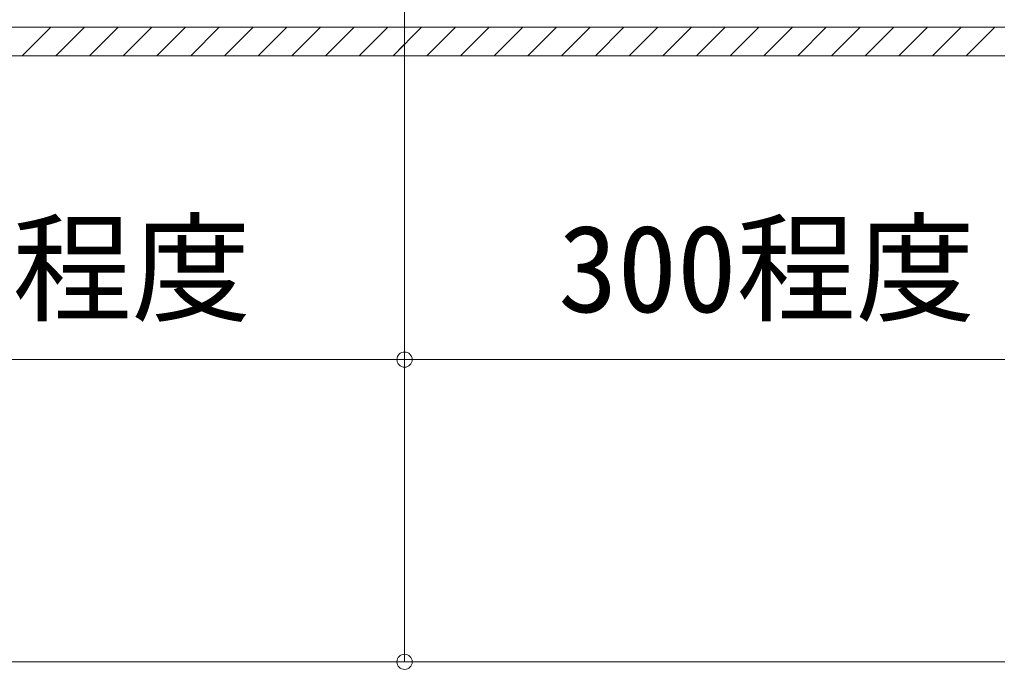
# Model space of a CAD drawing. Units: millimetres at full size, sheet at 1:20; details may follow other scales. Extents: x -4155 to 4045, y -2866 to 2834.
# Drawn here: x 1559.8 to 1969.9, y -2239.9 to -1967.4 of the extents above; entities that cross this region are included whole.
import ezdxf
from ezdxf.enums import TextEntityAlignment as Align

# ---------------------------------------------------------------- set-up
doc = ezdxf.new("R2010")
doc.units = ezdxf.units.MM
doc.header["$LTSCALE"] = 20
doc.linetypes.add('CHAIN1', pattern=[8, 5, -1, 1, -1])
doc.layers.add('1-0_断面', color=7, linetype='Continuous', lineweight=9)
doc.layers.add('1-1_寸法', color=7, linetype='Continuous', lineweight=9)
doc.styles.add('ＭＳ ゴシック', font='')
doc.styles.get('ＭＳ ゴシック').set_extended_font_data('MS Gothic')

msp = doc.modelspace()

# ---------------------------------------------------------------- linework, layer by layer
at = {"layer": '1-0_断面', "color": 4, "linetype": 'CHAIN1'}
msp.add_line((1721.26, -171.38), (1721.26, -2065.23), dxfattribs=at)
at = {"layer": '1-0_断面'}
for p, q in [((3772.19, -1970.55), (-269.22, -1970.55)), ((1560.86, -1982.55), (1572.86, -1970.55)), ((1575, -1982.55), (1587, -1970.55)), ((1589.14, -1982.55), (1601.14, -1970.55)), ((1603.28, -1982.55), (1615.28, -1970.55)), ((1617.43, -1982.55), (1629.43, -1970.55)), ((1631.57, -1982.55), (1643.57, -1970.55)), ((1645.71, -1982.55), (1657.71, -1970.55)), ((1659.85, -1982.55), (1671.85, -1970.55)), ((1674, -1982.55), (1686, -1970.55)), ((1688.14, -1982.55), (1700.14, -1970.55)), ((1702.28, -1982.55), (1714.28, -1970.55)), ((1702.28, -1982.55), (1714.28, -1970.55)), ((1716.42, -1982.55), (1728.42, -1970.55)), ((1730.56, -1982.55), (1742.56, -1970.55)), ((1744.71, -1982.55), (1756.71, -1970.55)), ((1758.85, -1982.55), (1770.85, -1970.55)), ((1772.99, -1982.55), (1784.99, -1970.55)), ((1787.13, -1982.55), (1799.13, -1970.55)), ((1801.27, -1982.55), (1813.27, -1970.55)), ((1815.42, -1982.55), (1827.42, -1970.55)), ((1829.56, -1982.55), (1841.56, -1970.55)), ((1843.7, -1982.55), (1855.7, -1970.55)), ((1857.84, -1982.55), (1869.84, -1970.55)), ((1871.99, -1982.55), (1883.99, -1970.55)), ((1886.13, -1982.55), (1898.13, -1970.55)), ((1900.27, -1982.55), (1912.27, -1970.55)), ((1914.41, -1982.55), (1926.41, -1970.55)), ((1928.55, -1982.55), (1940.55, -1970.55)), ((1942.7, -1982.55), (1954.7, -1970.55)), ((1956.84, -1982.55), (1968.84, -1970.55)), ((1716.42, -1982.55), (1721.26, -1977.72)), ((3772.19, -1982.55), (-269.22, -1982.55))]:
    msp.add_line(p, q, dxfattribs=at)
at = {"layer": '1-1_寸法'}
for p, q in [((1721.26, -2109.97), (1721.26, -1993.99)), ((1721.26, -2236.68), (1721.26, -1993.99)), ((1421.26, -2109.97), (2021.26, -2109.97)), ((-78.74, -2236.68), (1721.26, -2236.68)), ((1721.26, -2236.68), (3521.26, -2236.68))]:
    msp.add_line(p, q, dxfattribs=at)
for centre in [(1721.26, -2109.97), (1721.26, -2236.68)]:
    msp.add_circle(centre, 3.19, dxfattribs=at)

# ---------------------------------------------------------------- texts
at = {"layer": '1-1_寸法', "style": 'ＭＳ ゴシック'}
for p in [(1482.01, -2101.08), (1785.68, -2101.08)]:
    msp.add_text('300程度', height=36.66, dxfattribs=at).set_placement(p, align=Align.BOTTOM_LEFT)

doc.saveas('drawing.dxf')
